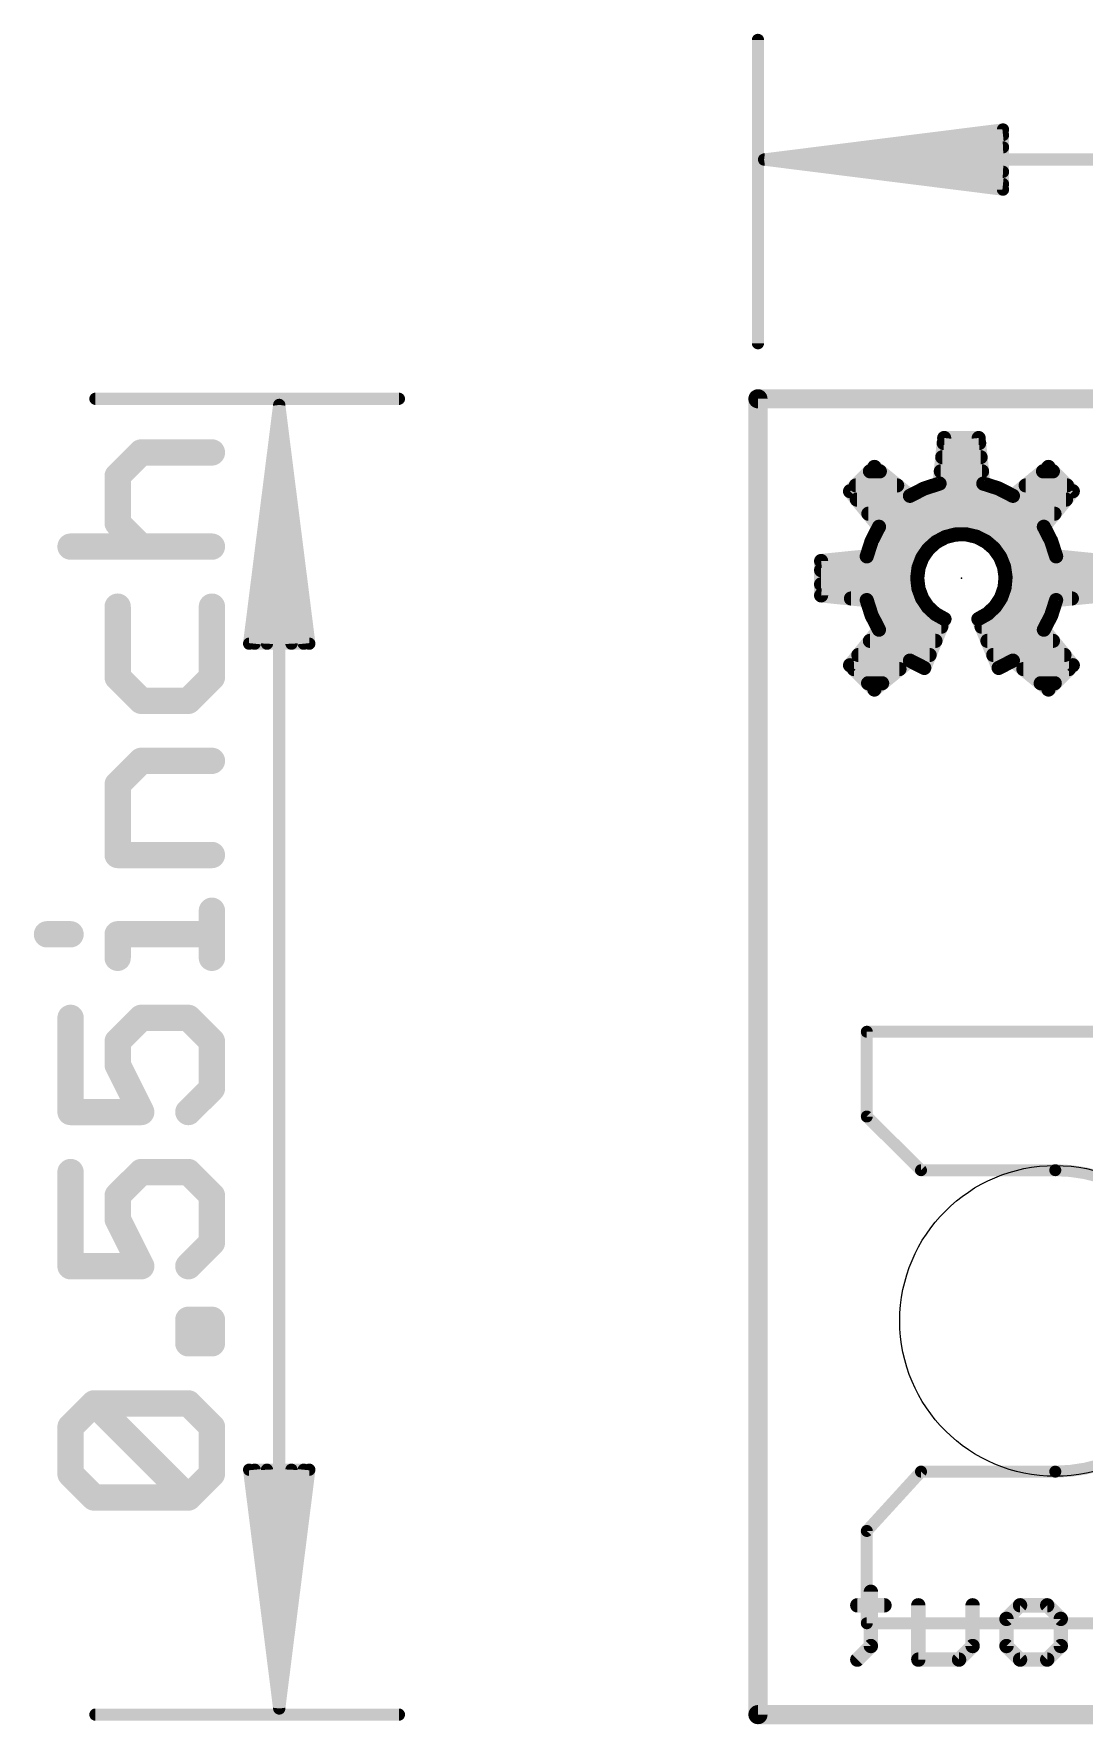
# Model space of a CAD drawing. Extents: x -36 to 71, y -16 to 19.
# Drawn here: x -7.68 to 3.46, y -0.1 to 17.85 of the extents above; entities that cross this region are included whole.
import ezdxf

# ---------------------------------------------------------------- set-up
doc = ezdxf.new("R2010")
doc.units = 0
for name, color, linetype in [('20', 53, 'CONTINUOUS'), ('21', 41, 'CONTINUOUS'), ('22', 40, 'CONTINUOUS'), ('23', 53, 'CONTINUOUS'), ('47', 253, 'CONTINUOUS'), ('51', 53, 'CONTINUOUS')]:
    doc.layers.add(name, color=color, linetype=linetype)

msp = doc.modelspace()

# ---------------------------------------------------------------- linework, layer by layer
at = {"layer": '20', "const_width": 0.2032}
for points in [[(0, 0), (0, 13.97)], [(0, 13.97), (22.86, 13.97)], [(22.86, 0), (0, 0)]]:
    msp.add_lwpolyline(points, dxfattribs=at)
at = {"layer": '20', "const_width": 0.1016}
for points in [[(0.0508, 13.97, 1), (-0.0508, 13.97)], [(0, 14.0208, 1), (0, 13.9192)], [(0, 0.0508, 1), (0, -0.0508)], [(-0.0508, 0, 1), (0.0508, 0)]]:
    msp.add_lwpolyline(points, format="xyb", dxfattribs=at)
at = {"layer": '20'}
msp.add_circle((3.155, 4.18), 1.65, dxfattribs=at)
at = {"layer": '21', "const_width": 0.15}
for points in [[(1.9762, 13.5538), (1.927, 13.0699)], [(1.9707, 13.5), (2.3473, 13.5)], [(2.3418, 13.5538), (1.9762, 13.5538)], [(2.391, 13.0699), (2.3418, 13.5538)], [(1.2355, 13.247), (0.977, 12.9885)], [(1.6125, 12.9396), (1.2355, 13.247)], [(1.9555, 13.35), (2.3625, 13.35)], [(3.0825, 13.247), (2.7055, 12.9396)], [(3.341, 12.9885), (3.0825, 13.247)], [(1.0385, 13.05), (1.4771, 13.05)], [(1.1885, 13.2), (1.2931, 13.2)], [(1.927, 13.0699), (1.7643, 13.0178)], [(1.8649, 13.05), (2.4531, 13.05)], [(1.9402, 13.2), (2.3778, 13.2)], [(2.5537, 13.0178), (2.391, 13.0699)], [(2.8409, 13.05), (3.2795, 13.05)], [(3.0249, 13.2), (3.1295, 13.2)], [(0.977, 12.9885), (1.2844, 12.6115)], [(1.0492, 12.9), (3.2688, 12.9)], [(1.7643, 13.0178), (1.6125, 12.9396)], [(2.7055, 12.9396), (2.5537, 13.0178)], [(3.0336, 12.6115), (3.341, 12.9885)], [(1.1715, 12.75), (3.1465, 12.75)], [(1.2844, 12.6115), (1.2062, 12.4597)], [(1.2785, 12.6), (3.0395, 12.6)], [(1.8901, 12.4489), (1.9891, 12.5018)], [(1.9891, 12.5018), (2.0978, 12.5296)], [(2.0978, 12.5296), (2.21, 12.5308)], [(2.21, 12.5308), (2.3192, 12.5054)], [(2.3192, 12.5054), (2.4193, 12.4546)], [(3.1118, 12.4597), (3.0336, 12.6115)], [(1.2062, 12.4597), (1.1541, 12.297)], [(1.2031, 12.45), (1.8922, 12.45)], [(1.7432, 12.2814), (1.8066, 12.374)], [(1.8066, 12.374), (1.8901, 12.4489)], [(2.4193, 12.4546), (2.5045, 12.3816)], [(2.4247, 12.45), (3.1149, 12.45)], [(2.5045, 12.3816), (2.5699, 12.2904)], [(3.1639, 12.297), (3.1118, 12.4597)], [(1.1541, 12.297), (0.6702, 12.2478)], [(0.6702, 12.2478), (0.6702, 11.8822)], [(0.6702, 12.15), (1.7005, 12.15)], [(1.1551, 12.3), (1.7559, 12.3)], [(1.6902, 12.065), (1.7037, 12.1764)], [(1.7037, 12.1764), (1.7432, 12.2814)], [(2.563, 12.3), (3.1629, 12.3)], [(2.5699, 12.2904), (2.6117, 12.1863)], [(2.6117, 12.1863), (2.6275, 12.0752)], [(2.6168, 12.15), (3.6478, 12.15)], [(3.6478, 12.2478), (3.1639, 12.297)], [(0.6702, 12), (1.6979, 12)], [(1.7031, 11.9556), (1.6902, 12.065)], [(1.7413, 11.8522), (1.7031, 11.9556)], [(2.6166, 11.9635), (2.5793, 11.8577)], [(2.6275, 12.0752), (2.6166, 11.9635)], [(2.6201, 12), (3.6478, 12)], [(0.6702, 11.8822), (1.1541, 11.833)], [(0.9869, 11.85), (1.7427, 11.85)], [(1.1541, 11.833), (1.2062, 11.6703)], [(1.8025, 11.7605), (1.7413, 11.8522)], [(2.5793, 11.8577), (2.518, 11.7637)], [(2.5743, 11.85), (3.3311, 11.85)], [(3.1118, 11.6703), (3.1639, 11.833)], [(3.1639, 11.833), (3.6478, 11.8822)], [(1.1967, 11.7), (1.868, 11.7)], [(1.2062, 11.6703), (1.2844, 11.5185)], [(1.7643, 11.1122), (1.9796, 11.6319)], [(1.8834, 11.6857), (1.8025, 11.7605)], [(1.9796, 11.6319), (1.8834, 11.6857)], [(2.4362, 11.687), (2.3384, 11.6319)], [(2.3384, 11.6319), (2.5537, 11.1122)], [(2.518, 11.7637), (2.4362, 11.687)], [(2.4501, 11.7), (3.1213, 11.7)], [(3.0336, 11.5185), (3.1118, 11.6703)], [(1.2844, 11.5185), (0.977, 11.1415)], [(1.2682, 11.55), (1.9457, 11.55)], [(2.3723, 11.55), (3.0498, 11.55)], [(3.341, 11.1415), (3.0336, 11.5185)], [(1.0655, 11.25), (1.8214, 11.25)], [(1.1878, 11.4), (1.8835, 11.4)], [(2.4345, 11.4), (3.1302, 11.4)], [(2.4966, 11.25), (3.2525, 11.25)], [(0.977, 11.1415), (1.2355, 10.883)], [(1.0185, 11.1), (1.5016, 11.1)], [(1.2355, 10.883), (1.6125, 11.1904)], [(1.6125, 11.1904), (1.7643, 11.1122)], [(2.5537, 11.1122), (2.7055, 11.1904)], [(2.7055, 11.1904), (3.0825, 10.883)], [(2.8164, 11.1), (3.2995, 11.1)], [(3.0825, 10.883), (3.341, 11.1415)], [(1.1685, 10.95), (1.3177, 10.95)], [(3.0003, 10.95), (3.1495, 10.95)]]:
    msp.add_lwpolyline(points, dxfattribs=at)
at = {"layer": '21', "const_width": 0.075}
for points in [[(1.9707, 13.5375, 1), (1.9707, 13.4625)], [(1.9762, 13.5913, 1), (1.9762, 13.5163)], [(2.0135, 13.55, 1), (1.9389, 13.5576)], [(2.3791, 13.5576, 1), (2.3045, 13.55)], [(2.3418, 13.5163, 1), (2.3418, 13.5913)], [(2.3473, 13.4625, 1), (2.3473, 13.5375)], [(1.2592, 13.2761, 1), (1.2118, 13.2179)], [(1.262, 13.2205, 1), (1.209, 13.2735)], [(1.9555, 13.3875, 1), (1.9555, 13.3125)], [(2.3625, 13.3125, 1), (2.3625, 13.3875)], [(3.109, 13.2735, 1), (3.056, 13.2205)], [(3.1062, 13.2179, 1), (3.0588, 13.2761)], [(1.0385, 13.0875, 1), (1.0385, 13.0125)], [(1.1885, 13.2375, 1), (1.1885, 13.1625)], [(1.2931, 13.1625, 1), (1.2931, 13.2375)], [(1.4771, 13.0125, 1), (1.4771, 13.0875)], [(1.8649, 13.0875, 1), (1.8649, 13.0125)], [(1.8897, 13.0737, 1), (1.9643, 13.0661)], [(1.9402, 13.2375, 1), (1.9402, 13.1625)], [(1.9384, 13.0342, 1), (1.9156, 13.1056)], [(2.4024, 13.1056, 1), (2.3796, 13.0342)], [(2.3537, 13.0661, 1), (2.4283, 13.0737)], [(2.3778, 13.1625, 1), (2.3778, 13.2375)], [(2.4531, 13.0125, 1), (2.4531, 13.0875)], [(2.8409, 13.0875, 1), (2.8409, 13.0125)], [(3.0249, 13.2375, 1), (3.0249, 13.1625)], [(3.1295, 13.1625, 1), (3.1295, 13.2375)], [(3.2795, 13.0125, 1), (3.2795, 13.0875)], [(1.0061, 13.0122, 1), (0.9479, 12.9648)], [(0.9505, 13.015, 1), (1.0035, 12.962)], [(1.0492, 12.9375, 1), (1.0492, 12.8625)], [(1.5953, 12.9729, 1), (1.6297, 12.9063)], [(1.5888, 12.9105, 1), (1.6362, 12.9687)], [(1.7529, 13.0535, 1), (1.7758, 12.9821)], [(1.7815, 12.9845, 1), (1.7472, 13.0512)], [(2.5708, 13.0512, 1), (2.5365, 12.9845)], [(2.5422, 12.9821, 1), (2.5651, 13.0535)], [(2.6818, 12.9687, 1), (2.7292, 12.9105)], [(2.6883, 12.9063, 1), (2.7227, 12.9729)], [(3.2688, 12.8625, 1), (3.2688, 12.9375)], [(3.3701, 12.9648, 1), (3.3119, 13.0122)], [(3.3145, 12.962, 1), (3.3675, 13.015)], [(1.1715, 12.7875, 1), (1.1715, 12.7125)], [(3.1465, 12.7125, 1), (3.1465, 12.7875)], [(1.2785, 12.6375, 1), (1.2785, 12.5625)], [(1.3177, 12.5943, 1), (1.2511, 12.6287)], [(1.2553, 12.5878, 1), (1.3135, 12.6352)], [(1.9798, 12.5381, 1), (1.9984, 12.4654)], [(2.0068, 12.4687, 1), (1.9714, 12.5348)], [(2.0974, 12.5671, 1), (2.0982, 12.4921)], [(2.1071, 12.4933, 1), (2.0885, 12.5659)], [(2.2185, 12.5674, 1), (2.2015, 12.4943)], [(2.2104, 12.4933, 1), (2.2096, 12.5683)], [(2.3362, 12.5388, 1), (2.3023, 12.4719)], [(2.3107, 12.4688, 1), (2.3278, 12.5419)], [(3.0669, 12.6287, 1), (3.0003, 12.5943)], [(3.0045, 12.6352, 1), (3.0627, 12.5878)], [(3.0395, 12.5625, 1), (3.0395, 12.6375)], [(1.2031, 12.4875, 1), (1.2031, 12.4125)], [(1.1728, 12.4768, 1), (1.2395, 12.4425)], [(1.2419, 12.4482, 1), (1.1705, 12.4711)], [(1.7815, 12.4019, 1), (1.8316, 12.3461)], [(1.8375, 12.3528, 1), (1.7756, 12.3952)], [(1.8724, 12.482, 1), (1.9078, 12.4158)], [(1.9151, 12.421, 1), (1.8651, 12.4768)], [(1.8922, 12.4125, 1), (1.8922, 12.4875)], [(2.4437, 12.4831, 1), (2.3949, 12.4262)], [(2.4247, 12.4875, 1), (2.4247, 12.4125)], [(2.4024, 12.4212, 1), (2.4363, 12.4881)], [(2.535, 12.4034, 1), (2.474, 12.3597)], [(2.4801, 12.3531, 1), (2.5289, 12.41)], [(3.1475, 12.4711, 1), (3.0761, 12.4482)], [(3.0785, 12.4425, 1), (3.1452, 12.4768)], [(3.1149, 12.4125, 1), (3.1149, 12.4875)], [(0.7077, 12.2478, 1), (0.6327, 12.2478)], [(0.6664, 12.2851, 1), (0.674, 12.2105)], [(0.6702, 12.1875, 1), (0.6702, 12.1125)], [(1.1184, 12.3084, 1), (1.1898, 12.2856)], [(1.1551, 12.3375, 1), (1.1551, 12.2625)], [(1.1579, 12.2597, 1), (1.1503, 12.3343)], [(1.6686, 12.1896, 1), (1.7387, 12.1632)], [(1.7409, 12.1719, 1), (1.6664, 12.1809)], [(1.7005, 12.1125, 1), (1.7005, 12.1875)], [(1.7122, 12.3026, 1), (1.7741, 12.2602)], [(1.7783, 12.2682, 1), (1.7081, 12.2946)], [(1.7559, 12.2625, 1), (1.7559, 12.3375)], [(2.563, 12.3375, 1), (2.563, 12.2625)], [(2.6046, 12.3044, 1), (2.5351, 12.2764)], [(2.5394, 12.2685, 1), (2.6003, 12.3122)], [(2.6488, 12.1916, 1), (2.5745, 12.181)], [(2.5769, 12.1723, 1), (2.6465, 12.2002)], [(2.6168, 12.1875, 1), (2.6168, 12.1125)], [(3.1677, 12.3343, 1), (3.1601, 12.2597)], [(3.1282, 12.2856, 1), (3.1996, 12.3084)], [(3.1629, 12.2625, 1), (3.1629, 12.3375)], [(0.6702, 12.0375, 1), (0.6702, 11.9625)], [(1.7274, 12.0694, 1), (1.653, 12.0606)], [(1.653, 12.0695, 1), (1.7274, 12.0605)], [(1.7383, 11.9685, 1), (1.668, 11.9426)], [(1.6979, 11.9625, 1), (1.6979, 12.0375)], [(2.6519, 11.9511, 1), (2.5812, 11.976)], [(2.6201, 12.0375, 1), (2.6201, 11.9625)], [(2.6649, 12.0715, 1), (2.5902, 12.0788)], [(2.5904, 12.0699, 1), (2.6647, 12.0805)], [(0.674, 11.9195, 1), (0.6664, 11.8449)], [(0.6327, 11.8822, 1), (0.7077, 11.8822)], [(0.9869, 11.8875, 1), (0.9869, 11.8125)], [(1.1898, 11.8444, 1), (1.1184, 11.8216)], [(1.1503, 11.7957, 1), (1.1579, 11.8703)], [(1.6659, 11.9512, 1), (1.7404, 11.96)], [(1.7725, 11.873, 1), (1.7101, 11.8313)], [(1.7061, 11.8392, 1), (1.7765, 11.8651)], [(1.7427, 11.8125, 1), (1.7427, 11.8875)], [(2.5743, 11.8875, 1), (2.5743, 11.8125)], [(2.544, 11.8701, 1), (2.6147, 11.8452)], [(2.6108, 11.8372, 1), (2.5479, 11.8781)], [(2.5792, 11.9672, 1), (2.6539, 11.9598)], [(3.1601, 11.8703, 1), (3.1677, 11.7957)], [(3.1996, 11.8216, 1), (3.1282, 11.8444)], [(3.3311, 11.8125, 1), (3.3311, 11.8875)], [(1.1967, 11.7375, 1), (1.1967, 11.6625)], [(1.2395, 11.6875, 1), (1.1728, 11.6532)], [(1.1705, 11.6589, 1), (1.2419, 11.6818)], [(1.828, 11.7881, 1), (1.7771, 11.733)], [(1.7713, 11.7397, 1), (1.8337, 11.7814)], [(1.9018, 11.7185, 1), (1.8651, 11.653)], [(1.858, 11.6582, 1), (1.9089, 11.7133)], [(1.868, 11.6625, 1), (1.868, 11.7375)], [(2.0142, 11.6175, 1), (1.945, 11.6463)], [(1.9613, 11.5992, 1), (1.9979, 11.6646)], [(2.373, 11.6463, 1), (2.3038, 11.6175)], [(2.32, 11.6646, 1), (2.3568, 11.5992)], [(2.4105, 11.7143, 1), (2.4618, 11.6596)], [(2.4501, 11.7375, 1), (2.4501, 11.6625)], [(2.4546, 11.6543, 1), (2.4178, 11.7196)], [(2.4866, 11.7842, 1), (2.5495, 11.7432)], [(2.5437, 11.7363, 1), (2.4924, 11.791)], [(3.0761, 11.6818, 1), (3.1475, 11.6589)], [(3.1452, 11.6532, 1), (3.0785, 11.6875)], [(3.1213, 11.6625, 1), (3.1213, 11.7375)], [(1.2682, 11.5875, 1), (1.2682, 11.5125)], [(1.2511, 11.5013, 1), (1.3177, 11.5357)], [(1.3135, 11.4948, 1), (1.2553, 11.5422)], [(1.9457, 11.5125, 1), (1.9457, 11.5875)], [(2.3723, 11.5875, 1), (2.3723, 11.5125)], [(3.0627, 11.5422, 1), (3.0045, 11.4948)], [(3.0003, 11.5357, 1), (3.0669, 11.5013)], [(3.0498, 11.5125, 1), (3.0498, 11.5875)], [(1.0655, 11.2875, 1), (1.0655, 11.2125)], [(1.1878, 11.4375, 1), (1.1878, 11.3625)], [(1.8214, 11.2125, 1), (1.8214, 11.2875)], [(1.8835, 11.3625, 1), (1.8835, 11.4375)], [(2.4345, 11.4375, 1), (2.4345, 11.3625)], [(2.4966, 11.2875, 1), (2.4966, 11.2125)], [(3.1302, 11.3625, 1), (3.1302, 11.4375)], [(3.2525, 11.2125, 1), (3.2525, 11.2875)], [(1.0035, 11.168, 1), (0.9505, 11.115)], [(0.9479, 11.1652, 1), (1.0061, 11.1178)], [(1.0185, 11.1375, 1), (1.0185, 11.0625)], [(1.5016, 11.0625, 1), (1.5016, 11.1375)], [(1.6297, 11.2237, 1), (1.5953, 11.1571)], [(1.6362, 11.1613, 1), (1.5888, 11.2195)], [(1.7297, 11.1266, 1), (1.7989, 11.0978)], [(1.7471, 11.0789, 1), (1.7815, 11.1455)], [(2.5365, 11.1455, 1), (2.5709, 11.0789)], [(2.5191, 11.0978, 1), (2.5883, 11.1266)], [(2.7292, 11.2195, 1), (2.6818, 11.1613)], [(2.7227, 11.1571, 1), (2.6883, 11.2237)], [(2.8164, 11.1375, 1), (2.8164, 11.0625)], [(3.2995, 11.0625, 1), (3.2995, 11.1375)], [(3.3119, 11.1178, 1), (3.3701, 11.1652)], [(3.3675, 11.115, 1), (3.3145, 11.168)], [(1.1685, 10.9875, 1), (1.1685, 10.9125)], [(1.2118, 10.9121, 1), (1.2592, 10.8539)], [(1.3177, 10.9125, 1), (1.3177, 10.9875)], [(3.0003, 10.9875, 1), (3.0003, 10.9125)], [(3.0588, 10.8539, 1), (3.1062, 10.9121)], [(3.1495, 10.9125, 1), (3.1495, 10.9875)], [(1.209, 10.8565, 1), (1.262, 10.9095)], [(3.056, 10.9095, 1), (3.109, 10.8565)]]:
    msp.add_lwpolyline(points, format="xyb", dxfattribs=at)
at = {"layer": '22', "const_width": 0.1524}
for points in [[(1.1983, 1.3045), (1.1983, 0.7283)], [(1.3423, 1.1604), (1.0542, 1.1604)], [(1.7016, 0.5842), (1.7016, 1.1604)], [(2.2778, 1.1604), (2.2778, 0.7283)], [(2.6371, 1.0164), (2.7812, 1.1604)], [(2.6371, 0.7283), (2.6371, 1.0164)], [(2.7812, 1.1604), (3.0693, 1.1604)], [(3.0693, 1.1604), (3.2134, 1.0164)], [(3.2134, 1.0164), (3.2134, 0.7283)], [(1.1983, 0.7283), (1.0542, 0.5842)], [(2.2778, 0.7283), (2.1338, 0.5842)], [(2.7812, 0.5842), (2.6371, 0.7283)], [(3.2134, 0.7283), (3.0693, 0.5842)], [(2.1338, 0.5842), (1.7016, 0.5842)], [(3.0693, 0.5842), (2.7812, 0.5842)]]:
    msp.add_lwpolyline(points, dxfattribs=at)
at = {"layer": '22', "const_width": 0.0762}
for points in [[(1.2364, 1.3045, 1), (1.1602, 1.3045)], [(1.0542, 1.1985, 1), (1.0542, 1.1223)], [(1.3423, 1.1223, 1), (1.3423, 1.1985)], [(1.7397, 1.1604, 1), (1.6635, 1.1604)], [(2.3159, 1.1604, 1), (2.2397, 1.1604)], [(2.6752, 1.0164, 1), (2.599, 1.0164)], [(2.6102, 1.0433, 1), (2.6641, 0.9894)], [(2.7812, 1.1985, 1), (2.7812, 1.1223)], [(2.8081, 1.1335, 1), (2.7542, 1.1874)], [(3.0962, 1.1874, 1), (3.0424, 1.1335)], [(3.0693, 1.1223, 1), (3.0693, 1.1985)], [(3.2515, 1.0164, 1), (3.1753, 1.0164)], [(3.1864, 0.9894, 1), (3.2403, 1.0433)], [(1.1602, 0.7283, 1), (1.2364, 0.7283)], [(1.2252, 0.7013, 1), (1.1713, 0.7552)], [(2.2397, 0.7283, 1), (2.3159, 0.7283)], [(2.3048, 0.7013, 1), (2.2509, 0.7552)], [(2.6641, 0.7552, 1), (2.6102, 0.7013)], [(2.599, 0.7283, 1), (2.6752, 0.7283)], [(3.1753, 0.7283, 1), (3.2515, 0.7283)], [(3.2403, 0.7013, 1), (3.1864, 0.7552)], [(1.0273, 0.6111, 1), (1.0811, 0.5573)], [(1.7016, 0.6223, 1), (1.7016, 0.5461)], [(1.6635, 0.5842, 1), (1.7397, 0.5842)], [(2.1068, 0.6111, 1), (2.1607, 0.5573)], [(2.1338, 0.5461, 1), (2.1338, 0.6223)], [(2.7812, 0.6223, 1), (2.7812, 0.5461)], [(2.7542, 0.5573, 1), (2.8081, 0.6111)], [(3.0424, 0.6111, 1), (3.0962, 0.5573)], [(3.0693, 0.5461, 1), (3.0693, 0.6223)]]:
    msp.add_lwpolyline(points, format="xyb", dxfattribs=at)
at = {"layer": '23'}
msp.add_point((2.159, 12.065), dxfattribs=at)
at = {"layer": '47'}
for points, const_width in [([(0, 17.78), (0, 14.56)], 0.13), ([(0.065, 16.51), (2.6, 16.8292)], 0.13), ([(2.6, 16.8292), (2.6, 16.1908)], 0.13), ([(0.065, 16.51), (2.6, 16.77)], 0.13), ([(0.065, 16.51), (2.6, 16.64)], 0.13), ([(0.065, 16.51), (22.795, 16.51)], 0.13), ([(2.6, 16.1908), (0.065, 16.51)], 0.13), ([(2.6, 16.38), (0.065, 16.51)], 0.13), ([(2.6, 16.25), (0.065, 16.51)], 0.13), ([(-3.81, 13.97), (-7.03, 13.97)], 0.13), ([(-5.08, 13.905), (-5.3992, 11.37)], 0.13), ([(-5.08, 13.905), (-5.34, 11.37)], 0.13), ([(-5.08, 13.905), (-5.21, 11.37)], 0.13), ([(-5.08, 0.065), (-5.08, 13.905)], 0.13), ([(-4.7608, 11.37), (-5.08, 13.905)], 0.13), ([(-4.95, 11.37), (-5.08, 13.905)], 0.13), ([(-4.82, 11.37), (-5.08, 13.905)], 0.13), ([(-6.7941, 13.1505), (-6.5441, 13.4004)], 0.2794), ([(-6.5441, 13.4004), (-5.7942, 13.4004)], 0.2794), ([(-6.7941, 12.6505), (-6.7941, 13.1505)], 0.2794), ([(-6.5441, 12.4005), (-6.7941, 12.6505)], 0.2794), ([(-7.2941, 12.4005), (-5.7942, 12.4005)], 0.2794), ([(-6.7941, 11.7633), (-6.7941, 11.0133)], 0.2794), ([(-5.7942, 11.0133), (-5.7942, 11.7633)], 0.2794), ([(-5.3992, 11.37), (-4.7608, 11.37)], 0.13), ([(-6.7941, 11.0133), (-6.5441, 10.7634)], 0.2794), ([(-6.0442, 10.7634), (-5.7942, 11.0133)], 0.2794), ([(-6.5441, 10.7634), (-6.0442, 10.7634)], 0.2794), ([(-6.7941, 9.8762), (-6.5441, 10.1261)], 0.2794), ([(-6.5441, 10.1261), (-5.7942, 10.1261)], 0.2794), ([(-6.7941, 9.1262), (-6.7941, 9.8762)], 0.2794), ([(-5.7942, 9.1262), (-6.7941, 9.1262)], 0.2794), ([(-5.7942, 8.0348), (-5.7942, 8.5347)], 0.2794), ([(-7.5441, 8.2848), (-7.2941, 8.2848)], 0.2794), ([(-6.7941, 8.0348), (-6.7941, 8.2848)], 0.2794), ([(-6.7941, 8.2848), (-5.7942, 8.2848)], 0.2794), ([(-7.2941, 7.3975), (-7.2941, 6.3976)], 0.2794), ([(-6.7941, 7.1476), (-6.5441, 7.3975)], 0.2794), ([(-6.5441, 7.3975), (-6.0442, 7.3975)], 0.2794), ([(-6.0442, 7.3975), (-5.7942, 7.1476)], 0.2794), ([(-6.7941, 6.8976), (-6.7941, 7.1476)], 0.2794), ([(-5.7942, 7.1476), (-5.7942, 6.6476)], 0.2794), ([(-6.5441, 6.3976), (-6.7941, 6.8976)], 0.2794), ([(-5.7942, 6.6476), (-6.0442, 6.3976)], 0.2794), ([(-7.2941, 6.3976), (-6.5441, 6.3976)], 0.2794), ([(-7.2941, 5.7604), (-7.2941, 4.7605)], 0.2794), ([(-6.7941, 5.5104), (-6.5441, 5.7604)], 0.2794), ([(-6.5441, 5.7604), (-6.0442, 5.7604)], 0.2794), ([(-6.0442, 5.7604), (-5.7942, 5.5104)], 0.2794), ([(-6.7941, 5.2604), (-6.7941, 5.5104)], 0.2794), ([(-5.7942, 5.5104), (-5.7942, 5.0104)], 0.2794), ([(-6.5441, 4.7605), (-6.7941, 5.2604)], 0.2794), ([(-5.7942, 5.0104), (-6.0442, 4.7605)], 0.2794), ([(-7.2941, 4.7605), (-6.5441, 4.7605)], 0.2794), ([(-6.0442, 3.9419), (-6.0442, 4.1919)], 0.2794), ([(-6.0442, 4.1919), (-5.7942, 4.1919)], 0.2794), ([(-5.7942, 4.1919), (-5.7942, 3.9419)], 0.2794), ([(-5.7942, 3.9419), (-6.0442, 3.9419)], 0.2794), ([(-7.2941, 3.0547), (-7.0441, 3.3046)], 0.2794), ([(-7.0441, 3.3046), (-6.0442, 3.3046)], 0.2794), ([(-6.0442, 2.3047), (-7.0441, 3.3046)], 0.2794), ([(-6.0442, 3.3046), (-5.7942, 3.0547)], 0.2794), ([(-7.2941, 2.5547), (-7.2941, 3.0547)], 0.2794), ([(-5.7942, 3.0547), (-5.7942, 2.5547)], 0.2794), ([(-7.0441, 2.3047), (-7.2941, 2.5547)], 0.2794), ([(-5.7942, 2.5547), (-6.0442, 2.3047)], 0.2794), ([(-5.08, 0.065), (-5.3992, 2.6)], 0.13), ([(-5.3992, 2.6), (-4.7608, 2.6)], 0.13), ([(-5.08, 0.065), (-5.34, 2.6)], 0.13), ([(-5.08, 0.065), (-5.21, 2.6)], 0.13), ([(-4.7608, 2.6), (-5.08, 0.065)], 0.13), ([(-4.95, 2.6), (-5.08, 0.065)], 0.13), ([(-4.82, 2.6), (-5.08, 0.065)], 0.13), ([(-6.0442, 2.3047), (-7.0441, 2.3047)], 0.2794), ([(-3.81, 0), (-7.03, 0)], 0.13)]:
    msp.add_lwpolyline(points, dxfattribs=dict(at, const_width=const_width))
for points, const_width in [([(0.0325, 17.78, 1), (-0.0325, 17.78)], 0.065), ([(2.6325, 16.8292, 1), (2.5675, 16.8292)], 0.065), ([(2.6041, 16.797, 1), (2.5959, 16.8615)], 0.065), ([(2.6033, 16.7377, 1), (2.5967, 16.8023)], 0.065), ([(2.6017, 16.6075, 1), (2.5983, 16.6725)], 0.065), ([(0.065, 16.5425, 1), (0.065, 16.4775)], 0.065), ([(0.0691, 16.5422, 1), (0.0609, 16.4778)], 0.065), ([(0.0633, 16.5425, 1), (0.0667, 16.4775)], 0.065), ([(0.0667, 16.5425, 1), (0.0633, 16.4775)], 0.065), ([(0.0683, 16.5423, 1), (0.0617, 16.4777)], 0.065), ([(0.0617, 16.5423, 1), (0.0683, 16.4777)], 0.065), ([(0.0609, 16.5422, 1), (0.0691, 16.4778)], 0.065), ([(2.5983, 16.3475, 1), (2.6017, 16.4125)], 0.065), ([(2.5675, 16.1908, 1), (2.6325, 16.1908)], 0.065), ([(2.5959, 16.1585, 1), (2.6041, 16.223)], 0.065), ([(2.5967, 16.2177, 1), (2.6033, 16.2823)], 0.065), ([(-0.0325, 14.56, 1), (0.0325, 14.56)], 0.065), ([(-7.03, 14.0025, 1), (-7.03, 13.9375)], 0.065), ([(-3.81, 13.9375, 1), (-3.81, 14.0025)], 0.065), ([(-5.0475, 13.905, 1), (-5.1125, 13.905)], 0.065), ([(-5.0478, 13.9091, 1), (-5.1122, 13.9009)], 0.065), ([(-5.0475, 13.9033, 1), (-5.1125, 13.9067)], 0.065), ([(-5.0475, 13.9067, 1), (-5.1125, 13.9033)], 0.065), ([(-5.0477, 13.9083, 1), (-5.1123, 13.9017)], 0.065), ([(-5.0477, 13.9017, 1), (-5.1123, 13.9083)], 0.065), ([(-5.0478, 13.9009, 1), (-5.1122, 13.9091)], 0.065), ([(-6.5441, 13.4703, 1), (-6.5441, 13.3306)], 0.1397), ([(-6.4947, 13.3511, 1), (-6.5935, 13.4498)], 0.1397), ([(-5.7942, 13.3306, 1), (-5.7942, 13.4703)], 0.1397), ([(-6.7243, 13.1505, 1), (-6.864, 13.1505)], 0.1397), ([(-6.8435, 13.1999, 1), (-6.7447, 13.1011)], 0.1397), ([(-6.7447, 12.6999, 1), (-6.8435, 12.6011)], 0.1397), ([(-6.864, 12.6505, 1), (-6.7243, 12.6505)], 0.1397), ([(-7.2941, 12.4704, 1), (-7.2941, 12.3307)], 0.1397), ([(-6.5935, 12.3511, 1), (-6.4947, 12.4499)], 0.1397), ([(-5.7942, 12.3307, 1), (-5.7942, 12.4704)], 0.1397), ([(-6.7243, 11.7633, 1), (-6.864, 11.7633)], 0.1397), ([(-5.7244, 11.7633, 1), (-5.864, 11.7633)], 0.1397), ([(-5.4315, 11.3741, 1), (-5.367, 11.3659)], 0.065), ([(-5.3992, 11.4025, 1), (-5.3992, 11.3375)], 0.065), ([(-5.3723, 11.3733, 1), (-5.3077, 11.3667)], 0.065), ([(-5.2425, 11.3717, 1), (-5.1775, 11.3683)], 0.065), ([(-4.9825, 11.3683, 1), (-4.9175, 11.3717)], 0.065), ([(-4.8523, 11.3667, 1), (-4.7877, 11.3733)], 0.065), ([(-4.793, 11.3659, 1), (-4.7285, 11.3741)], 0.065), ([(-4.7608, 11.3375, 1), (-4.7608, 11.4025)], 0.065), ([(-6.7447, 11.0627, 1), (-6.8435, 10.964)], 0.1397), ([(-5.7448, 10.964, 1), (-5.8436, 11.0627)], 0.1397), ([(-6.864, 11.0133, 1), (-6.7243, 11.0133)], 0.1397), ([(-5.864, 11.0133, 1), (-5.7244, 11.0133)], 0.1397), ([(-6.5441, 10.8332, 1), (-6.5441, 10.6935)], 0.1397), ([(-6.5935, 10.714, 1), (-6.4947, 10.8128)], 0.1397), ([(-6.0936, 10.8128, 1), (-5.9948, 10.714)], 0.1397), ([(-6.0442, 10.6935, 1), (-6.0442, 10.8332)], 0.1397), ([(-6.5441, 10.196, 1), (-6.5441, 10.0563)], 0.1397), ([(-6.4947, 10.0767, 1), (-6.5935, 10.1755)], 0.1397), ([(-5.7942, 10.0563, 1), (-5.7942, 10.196)], 0.1397), ([(-6.7243, 9.8762, 1), (-6.864, 9.8762)], 0.1397), ([(-6.8435, 9.9255, 1), (-6.7447, 9.8268)], 0.1397), ([(-6.7941, 9.1961, 1), (-6.7941, 9.0564)], 0.1397), ([(-6.864, 9.1262, 1), (-6.7243, 9.1262)], 0.1397), ([(-5.7942, 9.0564, 1), (-5.7942, 9.1961)], 0.1397), ([(-5.7244, 8.5347, 1), (-5.864, 8.5347)], 0.1397), ([(-7.5441, 8.3546, 1), (-7.5441, 8.2149)], 0.1397), ([(-7.2941, 8.2149, 1), (-7.2941, 8.3546)], 0.1397), ([(-6.7243, 8.2848, 1), (-6.864, 8.2848)], 0.1397), ([(-6.7941, 8.3546, 1), (-6.7941, 8.2149)], 0.1397), ([(-5.7942, 8.2149, 1), (-5.7942, 8.3546)], 0.1397), ([(-6.864, 8.0348, 1), (-6.7243, 8.0348)], 0.1397), ([(-5.864, 8.0348, 1), (-5.7244, 8.0348)], 0.1397), ([(-7.2242, 7.3975, 1), (-7.3639, 7.3975)], 0.1397), ([(-6.5441, 7.4674, 1), (-6.5441, 7.3277)], 0.1397), ([(-6.4947, 7.3481, 1), (-6.5935, 7.4469)], 0.1397), ([(-5.9948, 7.4469, 1), (-6.0936, 7.3481)], 0.1397), ([(-6.0442, 7.3277, 1), (-6.0442, 7.4674)], 0.1397), ([(-6.7243, 7.1476, 1), (-6.864, 7.1476)], 0.1397), ([(-6.8435, 7.197, 1), (-6.7447, 7.0982)], 0.1397), ([(-5.7244, 7.1476, 1), (-5.864, 7.1476)], 0.1397), ([(-5.8436, 7.0982, 1), (-5.7448, 7.197)], 0.1397), ([(-6.7316, 6.9288, 1), (-6.8566, 6.8663)], 0.1397), ([(-6.864, 6.8976, 1), (-6.7243, 6.8976)], 0.1397), ([(-5.864, 6.6476, 1), (-5.7244, 6.6476)], 0.1397), ([(-5.7448, 6.5982, 1), (-5.8436, 6.697)], 0.1397), ([(-7.2941, 6.4675, 1), (-7.2941, 6.3278)], 0.1397), ([(-7.3639, 6.3976, 1), (-7.2242, 6.3976)], 0.1397), ([(-6.6066, 6.3664, 1), (-6.4817, 6.4289)], 0.1397), ([(-6.5441, 6.3278, 1), (-6.5441, 6.4675)], 0.1397), ([(-6.0936, 6.447, 1), (-5.9948, 6.3482)], 0.1397), ([(-7.2242, 5.7604, 1), (-7.3639, 5.7604)], 0.1397), ([(-6.5441, 5.8302, 1), (-6.5441, 5.6905)], 0.1397), ([(-6.4947, 5.711, 1), (-6.5935, 5.8098)], 0.1397), ([(-5.9948, 5.8098, 1), (-6.0936, 5.711)], 0.1397), ([(-6.0442, 5.6905, 1), (-6.0442, 5.8302)], 0.1397), ([(-6.7243, 5.5104, 1), (-6.864, 5.5104)], 0.1397), ([(-6.8435, 5.5598, 1), (-6.7447, 5.461)], 0.1397), ([(-5.7244, 5.5104, 1), (-5.864, 5.5104)], 0.1397), ([(-5.8436, 5.461, 1), (-5.7448, 5.5598)], 0.1397), ([(-6.7316, 5.2917, 1), (-6.8566, 5.2292)], 0.1397), ([(-6.864, 5.2604, 1), (-6.7243, 5.2604)], 0.1397), ([(-5.864, 5.0104, 1), (-5.7244, 5.0104)], 0.1397), ([(-5.7448, 4.961, 1), (-5.8436, 5.0598)], 0.1397), ([(-7.2941, 4.8303, 1), (-7.2941, 4.6906)], 0.1397), ([(-6.6066, 4.7292, 1), (-6.4817, 4.7917)], 0.1397), ([(-6.5441, 4.6906, 1), (-6.5441, 4.8303)], 0.1397), ([(-6.0936, 4.8099, 1), (-5.9948, 4.7111)], 0.1397), ([(-7.3639, 4.7605, 1), (-7.2242, 4.7605)], 0.1397), ([(-6.0442, 4.2617, 1), (-6.0442, 4.122)], 0.1397), ([(-5.9743, 4.1919, 1), (-6.114, 4.1919)], 0.1397), ([(-5.7244, 4.1919, 1), (-5.864, 4.1919)], 0.1397), ([(-5.7942, 4.122, 1), (-5.7942, 4.2617)], 0.1397), ([(-6.0442, 4.0117, 1), (-6.0442, 3.872)], 0.1397), ([(-6.114, 3.9419, 1), (-5.9743, 3.9419)], 0.1397), ([(-5.864, 3.9419, 1), (-5.7244, 3.9419)], 0.1397), ([(-5.7942, 3.872, 1), (-5.7942, 4.0117)], 0.1397), ([(-7.0441, 3.3745, 1), (-7.0441, 3.2348)], 0.1397), ([(-6.9947, 3.354, 1), (-7.0935, 3.2553)], 0.1397), ([(-6.9947, 3.2553, 1), (-7.0935, 3.354)], 0.1397), ([(-5.9948, 3.354, 1), (-6.0936, 3.2553)], 0.1397), ([(-6.0442, 3.2348, 1), (-6.0442, 3.3745)], 0.1397), ([(-7.2242, 3.0547, 1), (-7.3639, 3.0547)], 0.1397), ([(-7.3435, 3.1041, 1), (-7.2447, 3.0053)], 0.1397), ([(-5.7244, 3.0547, 1), (-5.864, 3.0547)], 0.1397), ([(-5.8436, 3.0053, 1), (-5.7448, 3.1041)], 0.1397), ([(-7.2447, 2.6041, 1), (-7.3435, 2.5053)], 0.1397), ([(-5.7448, 2.5053, 1), (-5.8436, 2.6041)], 0.1397), ([(-7.3639, 2.5547, 1), (-7.2242, 2.5547)], 0.1397), ([(-5.864, 2.5547, 1), (-5.7244, 2.5547)], 0.1397), ([(-5.367, 2.6041, 1), (-5.4315, 2.5959)], 0.065), ([(-5.3992, 2.6325, 1), (-5.3992, 2.5675)], 0.065), ([(-5.3077, 2.6033, 1), (-5.3723, 2.5967)], 0.065), ([(-5.1775, 2.6017, 1), (-5.2425, 2.5983)], 0.065), ([(-4.9175, 2.5983, 1), (-4.9825, 2.6017)], 0.065), ([(-4.7877, 2.5967, 1), (-4.8523, 2.6033)], 0.065), ([(-4.7285, 2.5959, 1), (-4.793, 2.6041)], 0.065), ([(-4.7608, 2.5675, 1), (-4.7608, 2.6325)], 0.065), ([(-7.0441, 2.3746, 1), (-7.0441, 2.2349)], 0.1397), ([(-7.0935, 2.2553, 1), (-6.9947, 2.3541)], 0.1397), ([(-6.0936, 2.3541, 1), (-5.9948, 2.2553)], 0.1397), ([(-6.0936, 2.2553, 1), (-5.9948, 2.3541)], 0.1397), ([(-6.0442, 2.2349, 1), (-6.0442, 2.3746)], 0.1397), ([(-7.03, 0.0325, 1), (-7.03, -0.0325)], 0.065), ([(-5.1122, 0.0691, 1), (-5.0478, 0.0609)], 0.065), ([(-5.1123, 0.0683, 1), (-5.0477, 0.0617)], 0.065), ([(-5.1125, 0.0633, 1), (-5.0475, 0.0667)], 0.065), ([(-5.1125, 0.0667, 1), (-5.0475, 0.0633)], 0.065), ([(-5.1125, 0.065, 1), (-5.0475, 0.065)], 0.065), ([(-5.1123, 0.0617, 1), (-5.0477, 0.0683)], 0.065), ([(-5.1122, 0.0609, 1), (-5.0478, 0.0691)], 0.065), ([(-3.81, -0.0325, 1), (-3.81, 0.0325)], 0.065)]:
    msp.add_lwpolyline(points, format="xyb", dxfattribs=dict(at, const_width=const_width))
at = {"layer": '51', "const_width": 0.127}
for points in [[(1.155, 6.35), (1.155, 7.25)], [(1.155, 7.25), (7.155, 7.25)], [(1.73, 5.78), (1.155, 6.35)], [(1.73, 5.78), (3.155, 5.78)], [(1.73, 2.58), (1.155, 1.95)], [(1.73, 2.58), (3.155, 2.58)], [(1.155, 1.95), (1.155, 0.97)], [(1.155, 0.97), (7.155, 0.97)]]:
    msp.add_lwpolyline(points, dxfattribs=at)
at = {"layer": '51'}
for points, const_width in [([(1.1867, 7.25, 1), (1.1233, 7.25)], 0.0635), ([(1.155, 7.2817, 1), (1.155, 7.2183)], 0.0635), ([(1.1774, 6.3725, 1), (1.1326, 6.3275)], 0.0635), ([(1.1233, 6.35, 1), (1.1867, 6.35)], 0.0635), ([(1.73, 5.8117, 1), (1.73, 5.7483)], 0.0635), ([(1.7076, 5.7575, 1), (1.7524, 5.8025)], 0.0635), ([(3.155, 2.58, 1), (3.155, 5.78)], 0.127), ([(3.155, 5.8117, 1), (3.155, 5.7483)], 0.0635), ([(3.155, 5.7483, 1), (3.155, 5.8117)], 0.0635), ([(1.73, 2.6118, 1), (1.73, 2.5482)], 0.0635), ([(1.7535, 2.5586, 1), (1.7065, 2.6014)], 0.0635), ([(3.155, 2.6118, 1), (3.155, 2.5482)], 0.0635), ([(3.155, 2.5482, 1), (3.155, 2.6118)], 0.0635), ([(1.1315, 1.9714, 1), (1.1785, 1.9286)], 0.0635), ([(1.1867, 1.95, 1), (1.1233, 1.95)], 0.0635), ([(1.155, 1.0018, 1), (1.155, 0.9383)], 0.0635), ([(1.1233, 0.97, 1), (1.1867, 0.97)], 0.0635)]:
    msp.add_lwpolyline(points, format="xyb", dxfattribs=dict(at, const_width=const_width))

doc.saveas('drawing.dxf')
